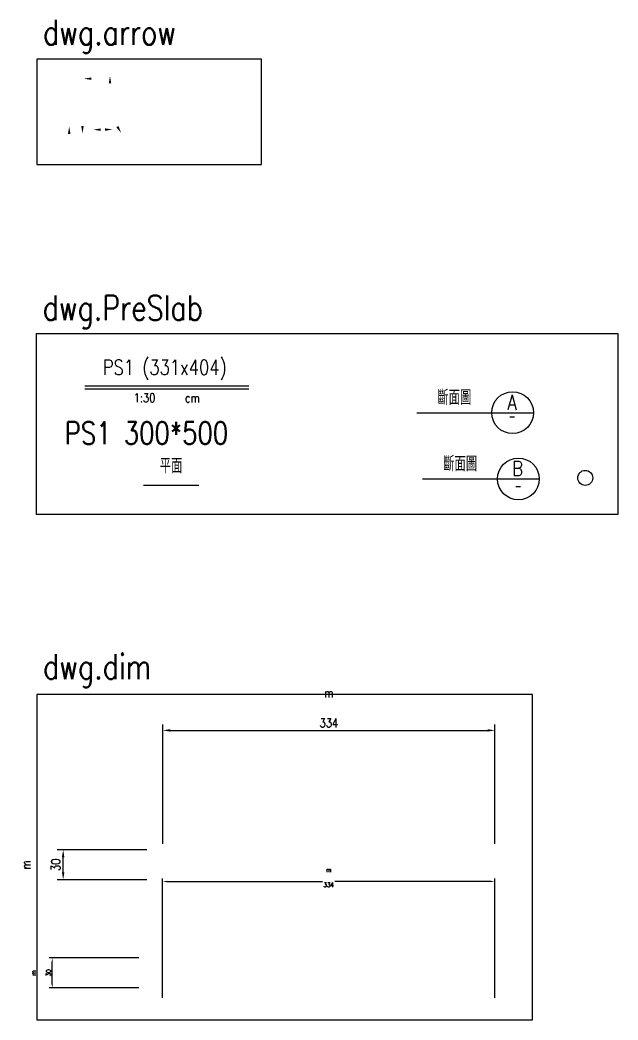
# Model space of a CAD drawing. Extents: x -4269 to 4964, y -19960 to 3841.
# Drawn here: x -4269 to -3667, y -1338 to -334 of the extents above; entities that cross this region are included whole.
import ezdxf
from ezdxf.enums import TextEntityAlignment as Align

# ---------------------------------------------------------------- set-up
doc = ezdxf.new("R2010")
doc.units = 0
doc.header["$LTSCALE"] = 3
doc.layers.get('0').update_dxf_attribs({"linetype": 'CONTINUOUS'})
for name, color, linetype in [('HB_DIM', 1, 'CONTINUOUS'), ('HB_TXT_CTEXT', 2, 'CONTINUOUS'), ('RCAD.PARM.Treatle', 2, 'CONTINUOUS')]:
    doc.layers.add(name, color=color, linetype=linetype)
doc.styles.get("Standard").update_dxf_attribs({"font": 'ROMANS.shx', "width": 0.8, "bigfont": 'LCHINA.shx'})
doc.dimstyles.new('30', dxfattribs={"dimscale": 3, "dimtxt": 3, "dimasz": 2.5, "dimexe": 2, "dimexo": 2, "dimgap": 1, "dimtad": 1, "dimdsep": 46, "dimtxsty": 'Standard', "dimcen": 0, "dimclrd": 256, "dimclre": 256, "dimclrt": 2, "dimadec": 0, "dimazin": 0, "dimtfac": 1, "dimtix": 1, "dimtmove": 2, "dimatfit": 3, "dimfxl": 0, "dimtolj": 1, "dimtzin": 0, "dimarcsym": 0})

# ---------------------------------------------------------------- blocks, each defined once
blk = doc.blocks.new('slab_sectionB')
at = {"layer": 'RCAD.PARM.Treatle', "color": 3, "linetype": 'Continuous'}
for p, q in [((-75.3, 0), (0, 0)), ((0, 0), (42, 0))]:
    blk.add_line(p, q, dxfattribs=at)
at = {"layer": 'RCAD.PARM.Treatle', "color": 4, "linetype": 'Continuous'}
blk.add_circle((21, 0), 21, dxfattribs=at)
at = {"color": 0, "linetype": 'Continuous', "width": 0.8}
for tag, p, height in [('B', (14.7, 3), 15), ('-', (17.3, -10.7), 7.5)]:
    blk.add_attdef(tag, p, '', height=height, dxfattribs=at)
at = {"layer": 'RCAD.PARM.Treatle', "color": 3, "linetype": 'Continuous', "width": 0.8}
blk.add_text('斷面圖', height=15, rotation=360, dxfattribs=at).set_placement((-37.6, 16), align=Align.MIDDLE)
blk = doc.blocks.new('rebar_arrowL')
at = {"color": 1, "linetype": 'Continuous', "extrusion": (0, 0, -1)}
blk.add_solid([(-7.5, 1.3), (0, 0), (-7.5, -1.2)], dxfattribs=at)
blk = doc.blocks.new('rebar_arrowU')
at = {"color": 1, "linetype": 'Continuous'}
blk.add_solid([(-1.25, -7.5), (0, 0), (1.25, -7.5)], dxfattribs=at)
blk = doc.blocks.new('slab_PVC')
at = {"layer": 'RCAD.PARM.Treatle', "color": 4, "linetype": 'Continuous'}
blk.add_circle((0, 0), 7.53, dxfattribs=at)
blk = doc.blocks.new('*D14')
at = {"layer": 'HB_DIM', "linetype": 'Continuous', "lineweight": -2, "transparency": 16777216}
for p, q in [((-4125.1, -1161.5), (-4125.1, -1041.5)), ((-3791.1, -1161.5), (-3791.1, -1041.5)), ((-4117.6, -1047.5), (-3798.6, -1047.5))]:
    blk.add_line(p, q, dxfattribs=at)
at = {"layer": 'HB_DIM', "linetype": 'Continuous', "transparency": 16777216}
for points in [[(-4117.6, -1046.3), (-4117.6, -1048.8), (-4125.1, -1047.5)], [(-3798.6, -1046.3), (-3798.6, -1048.8), (-3791.1, -1047.5)]]:
    blk.add_solid(points, dxfattribs=at)
at = {"layer": 'HB_DIM', "color": 2, "linetype": 'Continuous', "transparency": 16777216, "insert": (-3958.1, -1025), "char_height": 9, "attachment_point": 5}
blk.add_mtext('\\A1;m^J\\P334', dxfattribs=at)
blk = doc.blocks.new('*D15')
at = {"layer": 'HB_DIM', "linetype": 'Continuous', "lineweight": -2, "transparency": 16777216}
for p, q in [((-4141.2, -1167.5), (-4231.2, -1167.5)), ((-4225.2, -1190), (-4225.2, -1175)), ((-4141.2, -1197.5), (-4231.2, -1197.5))]:
    blk.add_line(p, q, dxfattribs=at)
at = {"layer": 'HB_DIM', "linetype": 'Continuous', "transparency": 16777216}
for points in [[(-4224, -1175), (-4226.5, -1175), (-4225.2, -1167.5)], [(-4224, -1190), (-4226.5, -1190), (-4225.2, -1197.5)]]:
    blk.add_solid(points, dxfattribs=at)
at = {"layer": 'HB_DIM', "color": 2, "linetype": 'Continuous', "transparency": 16777216, "insert": (-4247.7, -1182.5), "char_height": 9, "attachment_point": 5, "rotation": 90}
blk.add_mtext('\\A1;m^J\\P30', dxfattribs=at)
blk = doc.blocks.new('*D23')
at = {"layer": 'HB_DIM', "linetype": 'Continuous', "lineweight": -2, "transparency": 16777216}
for p, q in [((-4125.3, -1316.2), (-4125.3, -1196.2)), ((-4121.5, -1199.2), (-3964.5, -1199.2)), ((-3795, -1199.2), (-3952.1, -1199.2)), ((-3791.3, -1316.2), (-3791.3, -1196.2))]:
    blk.add_line(p, q, dxfattribs=at)
at = {"layer": 'HB_DIM', "linetype": 'Continuous', "transparency": 16777216}
for points in [[(-4121.5, -1198.6), (-4121.5, -1199.8), (-4125.3, -1199.2)], [(-3795, -1198.6), (-3795, -1199.8), (-3791.3, -1199.2)]]:
    blk.add_solid(points, dxfattribs=at)
at = {"layer": 'HB_DIM', "color": 2, "linetype": 'Continuous', "transparency": 16777216, "insert": (-3958.3, -1195.2), "char_height": 4.5, "attachment_point": 5}
blk.add_mtext('\\A1;m^J\\P334', dxfattribs=at)
blk = doc.blocks.new('*D24')
at = {"layer": 'HB_DIM', "linetype": 'Continuous', "lineweight": -2, "transparency": 16777216}
for p, q in [((-4149.2, -1276.1), (-4239.2, -1276.1)), ((-4236.2, -1302.4), (-4236.2, -1279.9)), ((-4149.2, -1306.1), (-4239.2, -1306.1))]:
    blk.add_line(p, q, dxfattribs=at)
at = {"layer": 'HB_DIM', "linetype": 'Continuous', "transparency": 16777216}
for points in [[(-4235.6, -1279.9), (-4236.8, -1279.9), (-4236.2, -1276.1)], [(-4235.6, -1302.4), (-4236.8, -1302.4), (-4236.2, -1306.1)]]:
    blk.add_solid(points, dxfattribs=at)
at = {"layer": 'HB_DIM', "color": 2, "linetype": 'Continuous', "transparency": 16777216, "insert": (-4247.5, -1291.1), "char_height": 4.5, "attachment_point": 5, "rotation": 90}
blk.add_mtext('\\A1;m^J\\P30', dxfattribs=at)
blk = doc.blocks.new('rebar_arrowD')
at = {"color": 1, "linetype": 'Continuous'}
blk.add_solid([(-1.25, -7.5), (0, 0), (1.25, -7.5)], dxfattribs=at)
blk = doc.blocks.new('rebar_arrowR')
at = {"color": 1, "linetype": 'Continuous', "extrusion": (0, 0, -1)}
blk.add_solid([(-7.5, 1.3), (0, 0), (-7.5, -1.2)], dxfattribs=at)
blk = doc.blocks.new('slab_sectionA')
at = {"color": 3, "linetype": 'Continuous'}
for p, q in [((-75.3, 0), (0, 0)), ((0, 0), (42, 0))]:
    blk.add_line(p, q, dxfattribs=at)
at = {"color": 4, "linetype": 'Continuous'}
blk.add_circle((21, 0), 21, dxfattribs=at)
at = {"color": 3, "linetype": 'Continuous', "width": 0.8}
blk.add_text('斷面圖', height=15, rotation=360, dxfattribs=at).set_placement((-37.6, 16), align=Align.MIDDLE)
at = {"color": 0, "linetype": 'Continuous', "width": 0.8}
for tag, p, height in [('A', (15.8, 3), 15), ('-', (17.3, -7.5), 7.5)]:
    blk.add_attdef(tag, p, '', height=height, dxfattribs=at)
blk = doc.blocks.new('slab_topview')
at = {"color": 4, "linetype": 'Continuous'}
blk.add_line((-27.8, 0), (27.8, 0), dxfattribs=at)
at = {"color": 4, "linetype": 'Continuous', "width": 0.8}
blk.add_text('平面', height=15, rotation=360, dxfattribs=at).set_placement((0, 19.7), align=Align.MIDDLE)
blk = doc.blocks.new('slab_title_s')
at = {"color": 3, "linetype": 'Continuous'}
blk.add_line((-82.5, 0), (82.5, 0), dxfattribs=at)
at = {"color": 1, "linetype": 'Continuous'}
blk.add_line((-82.5, -3), (82.5, -3), dxfattribs=at)
at = {"color": 3, "linetype": 'Continuous', "width": 0.8}
blk.add_attdef('PS1', text='', height=15, dxfattribs=at).set_placement((-2.1, 17.6), align=Align.MIDDLE)
at = {"color": 0, "linetype": 'Continuous', "width": 0.8}
for tag, p in [('1:30', (-22.4, -12)), ('CM', (25.7, -12.1))]:
    blk.add_attdef(tag, text='', height=9, dxfattribs=at).set_placement(p, align=Align.MIDDLE)
blk = doc.blocks.new('m_Arrow_L_rebar')
at = {"color": 1, "linetype": 'Continuous', "extrusion": (0, 0, -1)}
blk.add_solid([(0, 1.2), (7.5, 0), (0, -1.2)], dxfattribs=at)
blk = doc.blocks.new('m_Arrow_U_rebar')
at = {"color": 1, "linetype": 'Continuous'}
blk.add_solid([(-1.25, 0), (0, 7.5), (1.25, 0)], dxfattribs=at)

msp = doc.modelspace()

# ---------------------------------------------------------------- linework, layer by layer
at = {"color": 3, "linetype": 'Continuous'}
msp.add_line((-3869.684, -728.395), (-3794.393, -728.395), dxfattribs=at)
at = {"linetype": 'Continuous'}
for points in [[(-4251.563, -373.159), (-4251.563, -479.125), (-4025.992, -479.125), (-4025.992, -373.159)], [(-4251.563, -1011.432), (-4251.563, -1338.436), (-3753.335, -1338.436), (-3753.335, -1011.432)]]:
    msp.add_lwpolyline(points, close=True, dxfattribs=at)
at = {"color": 0, "linetype": 'Continuous'}
msp.add_lwpolyline([(-4252.437, -649.075), (-4252.437, -830.364), (-3667.419, -830.364), (-3667.419, -649.075)], close=True, dxfattribs=at)
at = {"layer": 'HB_TXT_CTEXT', "color": 1, "linetype": 'Continuous'}
msp.add_lwpolyline([(-4160.562, -457.462, 0, 1.25, 0), (-4158.73, -454.191, 0, 0, 0), (-4148.041, -435.106, 0, 0, 0), (-4144.291, -435.106, 0, 0, 0)], format="xyseb", dxfattribs=at)

# ---------------------------------------------------------------- block references
at = {"linetype": 'Continuous'}
for name, p in [('m_Arrow_L_rebar', (-4196.945, -392.914)), ('m_Arrow_U_rebar', (-4178.146, -397.648)), ('rebar_arrowU', (-4219.176, -440.881)), ('rebar_arrowL', (-4194.899, -444.161))]:
    msp.add_blockref(name, p, dxfattribs=at)
for name, p, rotation in [('rebar_arrowD', (-4205.817, -448.085), 180), ('rebar_arrowD', (-4166.935, -447.568), 209.9999999999997), ('rebar_arrowR', (-4175.622, -443.991), 180)]:
    msp.add_blockref(name, p, dxfattribs=dict(at, rotation=rotation))
at = {"color": 0, "linetype": 'Continuous'}
for name, p, values in [('slab_title_s', (-4121.006, -701.495), {'PS1': 'PS1 (331x404)', '1:30': '1:30', 'CM': 'cm'}), ('slab_sectionA', (-3794.393, -728.395), {'A': 'A', '-': '-'}), ('slab_sectionB', (-3788.551, -794.996), {'B': 'B', '-': '-'})]:
    msp.add_blockref(name, p, dxfattribs=at).add_auto_attribs(values)
msp.add_blockref('slab_topview', (-4116.788, -801.201), dxfattribs=at)
at = {"layer": 'RCAD.PARM.Treatle', "color": 0, "linetype": 'Continuous'}
msp.add_blockref('slab_PVC', (-3700.364, -793.911), dxfattribs=at)

# ---------------------------------------------------------------- texts
at = {"linetype": 'Continuous', "width": 0.8}
msp.add_text('PS1 300*500', height=22.5022, dxfattribs=at).set_placement((-4223.636, -760.19))
at = {"color": 0, "linetype": 'Continuous', "char_height": 25, "width": 191.4764, "attachment_point": 1}
for s, insert in [('{dwg.arrow}', (-4245.415, -333.977)), ('{dwg.PreSlab}', (-4245.867, -610.544)), ('{dwg.dim}', (-4245.415, -971.078))]:
    msp.add_mtext(s, dxfattribs=dict(at, insert=insert))

# ---------------------------------------------------------------- dimensions: what is measured, and where the dimension line sits
at = {"layer": 'HB_DIM', "linetype": 'Continuous'}
for base, p1, p2, angle, override, picture, middle in [((-3791.139, -1047.508), (-4125.139, -1167.508), (-3791.139, -1167.508), 0, {"dimpost": 'm^J\\P<>'}, '*D14', (-3958.139, -1025.008)), ((-4225.204, -1167.508), (-4135.204, -1197.508), (-4135.204, -1167.508), 90, {"dimtad": 4, "dimpost": 'm^J\\P<>'}, '*D15', (-4247.704, -1182.508)), ((-4236.213, -1276.109), (-4146.213, -1306.109), (-4146.213, -1276.109), 90, {"dimscale": 1.5, "dimtad": 4, "dimpost": 'm^J\\P<>'}, '*D24', (-4247.463, -1291.109))]:
    dim = msp.add_linear_dim(base=base, p1=p1, p2=p2, angle=angle, dimstyle='30', override=override, dxfattribs=at)
    dim.commit()
    dim.dimension.update_dxf_attribs({"geometry": picture, "text_midpoint": middle})
dim = msp.add_linear_dim(base=(-3791.267, -1199.214), p1=(-4125.267, -1319.214), p2=(-3791.267, -1319.214), angle=0, dimstyle='30', override={"dimscale": 1.5, "dimpost": 'm^J\\P<>'}, dxfattribs=at)
dim.commit()
dim.dimension.update_dxf_attribs({"geometry": '*D23', "text_midpoint": (-3958.267, -1195.214), "dimtype": 160})

doc.saveas('drawing.dxf')
